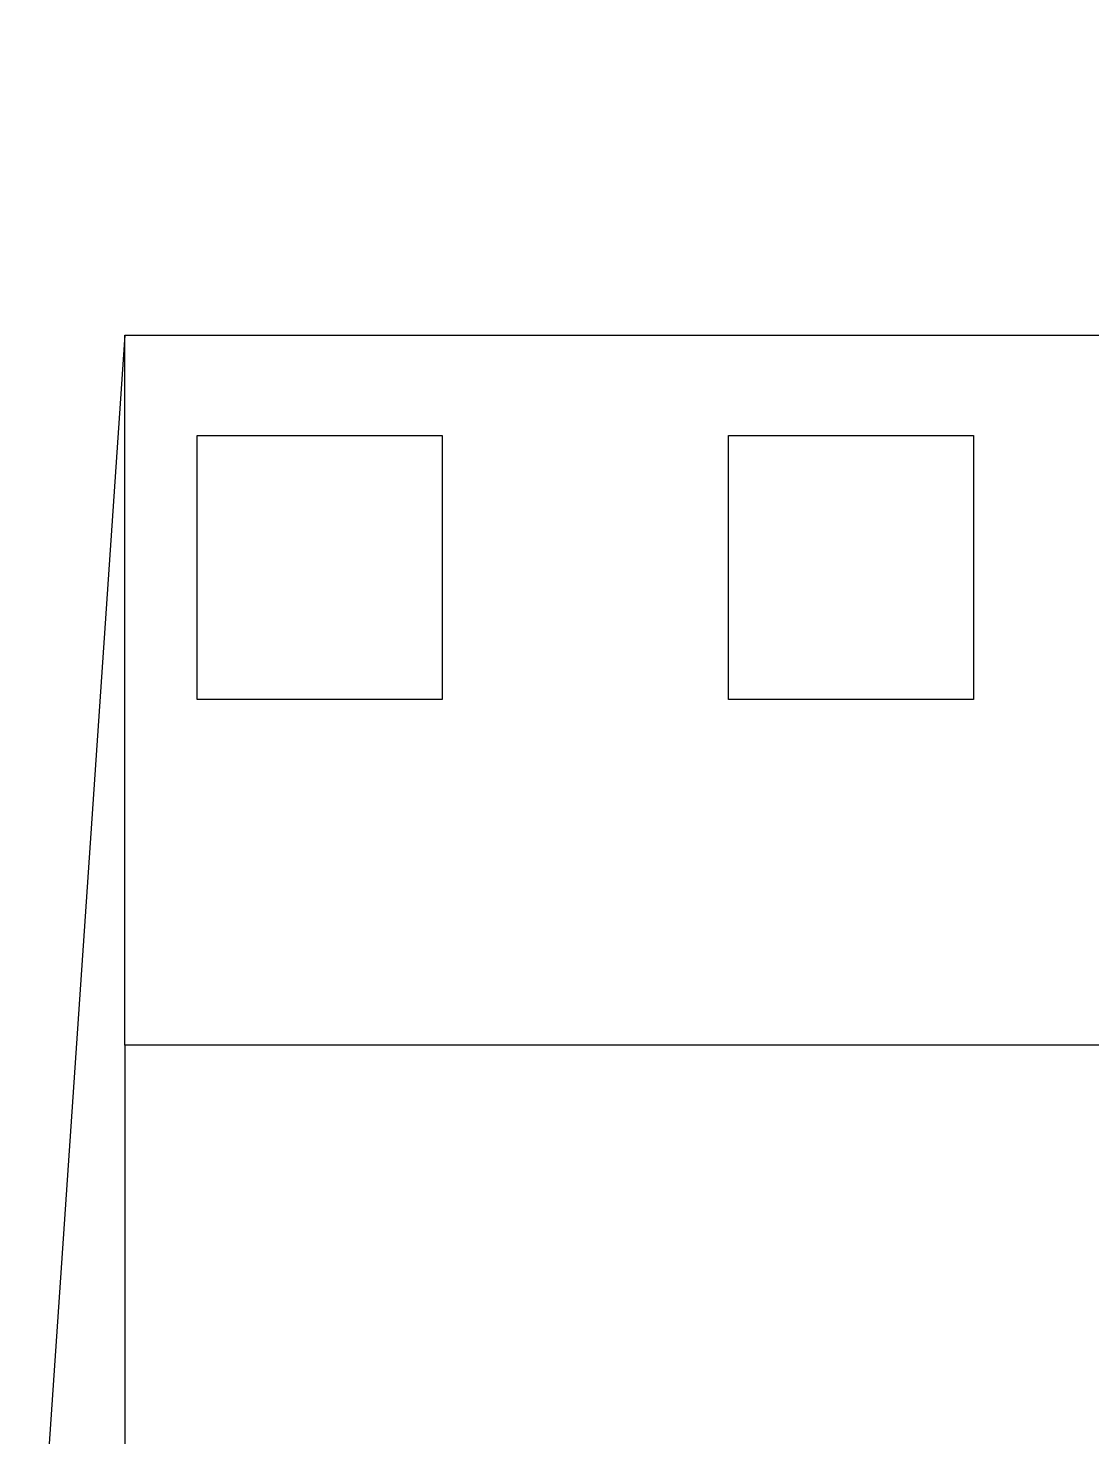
# Model space of a CAD drawing. Header units: metres. Extents: x 0 to 298, y 0 to 162.
# Drawn here: x 179.229 to 179.828, y 103.242 to 104.035 of the extents above; entities that cross this region are included whole.
import ezdxf

# ---------------------------------------------------------------- set-up
doc = ezdxf.new("R2010")
doc.units = ezdxf.units.M
doc.header["$MEASUREMENT"] = 0
doc.layers.add('BLK_1_FLR_0_CARPET_AREA', color=10, linetype='Continuous')
doc.layers.add('BLK_1_FLR_0_WASH', color=4, linetype='Continuous', lineweight=30)

msp = doc.modelspace()

# ---------------------------------------------------------------- linework, layer by layer
msp.add_line((179.28351, 103.8622), (179.24038, 103.2322))
msp.add_lwpolyline([(180.15038, 103.8622), (180.15038, 104.8972), (180.55038, 104.8972), (180.55038, 103.4622), (179.28351, 103.4622), (179.28351, 103.8622)], close=True)
at = {"layer": 'BLK_1_FLR_0_CARPET_AREA', "color": 15, "linetype": 'Continuous', "lineweight": 30}
msp.add_lwpolyline([(177.45638, 105.4772), (177.77238, 105.4772), (177.77238, 105.5972), (177.67438, 105.5972), (177.67438, 106.8172), (178.63038, 106.8172), (178.63038, 105.5972), (178.53238, 105.5972), (178.53238, 105.4772), (178.63038, 105.4772), (178.63038, 104.8972), (179.11038, 104.8972), (179.11038, 105.0172), (178.75038, 105.0172), (178.75038, 106.8172), (180.55038, 106.8172), (180.55038, 105.0172), (179.87038, 105.0172), (179.87038, 104.8972), (180.55038, 104.8972), (180.55038, 103.4622), (179.28351, 103.4622), (179.28351, 103.2322)], dxfattribs=at)
at = {"layer": 'BLK_1_FLR_0_WASH', "color": 55, "lineweight": 30}
msp.add_lwpolyline([(180.15038, 103.8622), (180.15038, 104.8972), (180.55038, 104.8972), (180.55038, 103.4622), (179.28351, 103.4622), (179.28351, 103.8622)], close=True, dxfattribs=at)
at = {"layer": 'BLK_1_FLR_0_WASH', "color": 60, "lineweight": 30}
for points in [[(179.32418, 103.80556), (179.46219, 103.80556), (179.46219, 103.65704), (179.32418, 103.65704)], [(179.6236, 103.80556), (179.76161, 103.80556), (179.76161, 103.65704), (179.6236, 103.65704)]]:
    msp.add_lwpolyline(points, close=True, dxfattribs=at)

doc.saveas('drawing.dxf')
